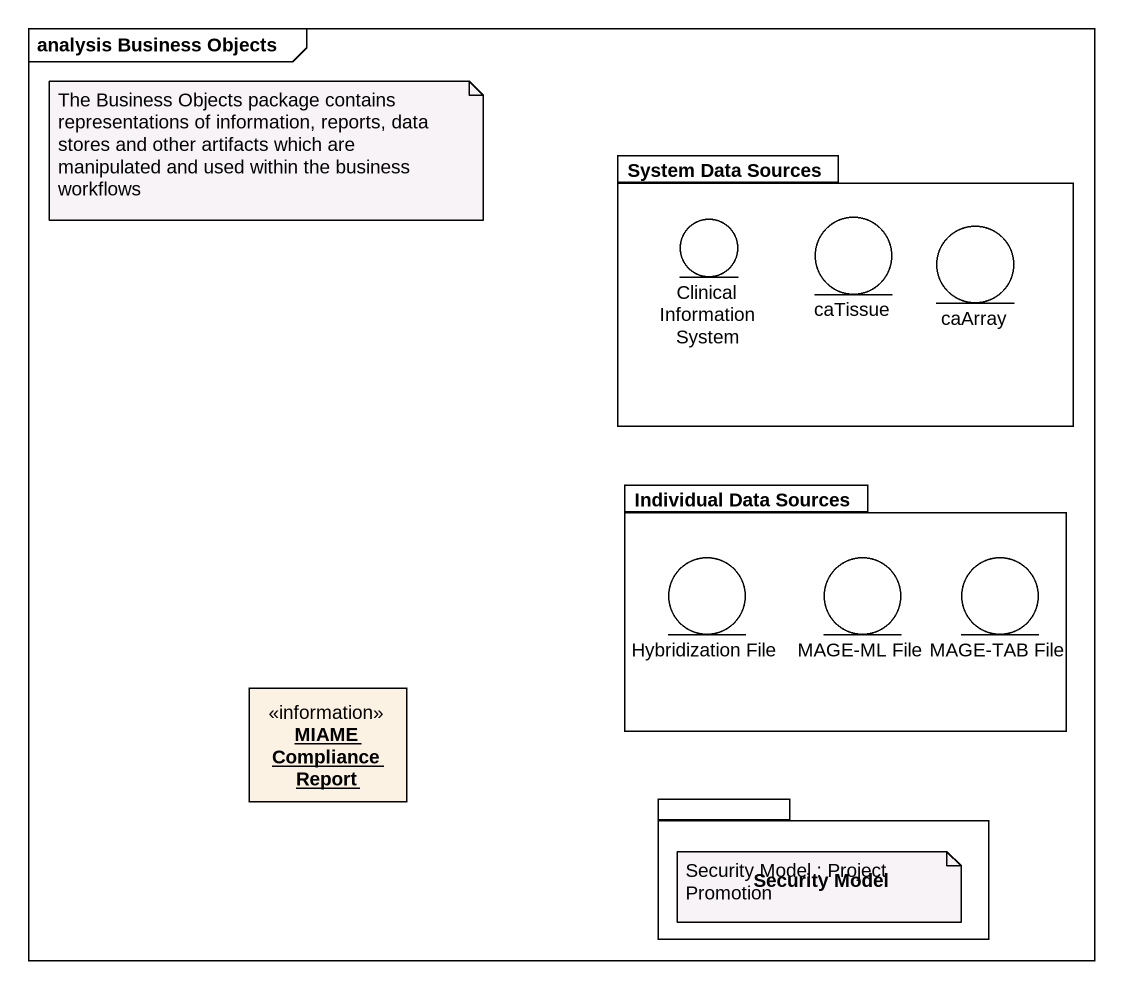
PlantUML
@startuml
mainframe analysis Business Objects
allowmixing
hide circle
hide empty members
package "System Data Sources" as System_Data_Sources {
  entity "Clinical Information System" as Clinical_Information_System
  entity caTissue
  entity caArray
}
package "Individual Data Sources" as Individual_Data_Sources {
  entity "Hybridization File" as Hybridization_File
  entity "MAGE-ML File" as MAGE_ML_File
  entity "MAGE-TAB File" as MAGE_TAB_File
}
object "MIAME Compliance Report" as MIAME_Compliance_Report <<information>>
package "Security Model" as Security_Model {
}
note as N1
  The Business Objects package contains representations of information, reports, data stores and other artifacts which are manipulated and used within the business workflows
end note
note as N2
  Security Model : Project Promotion
end note
@enduml
